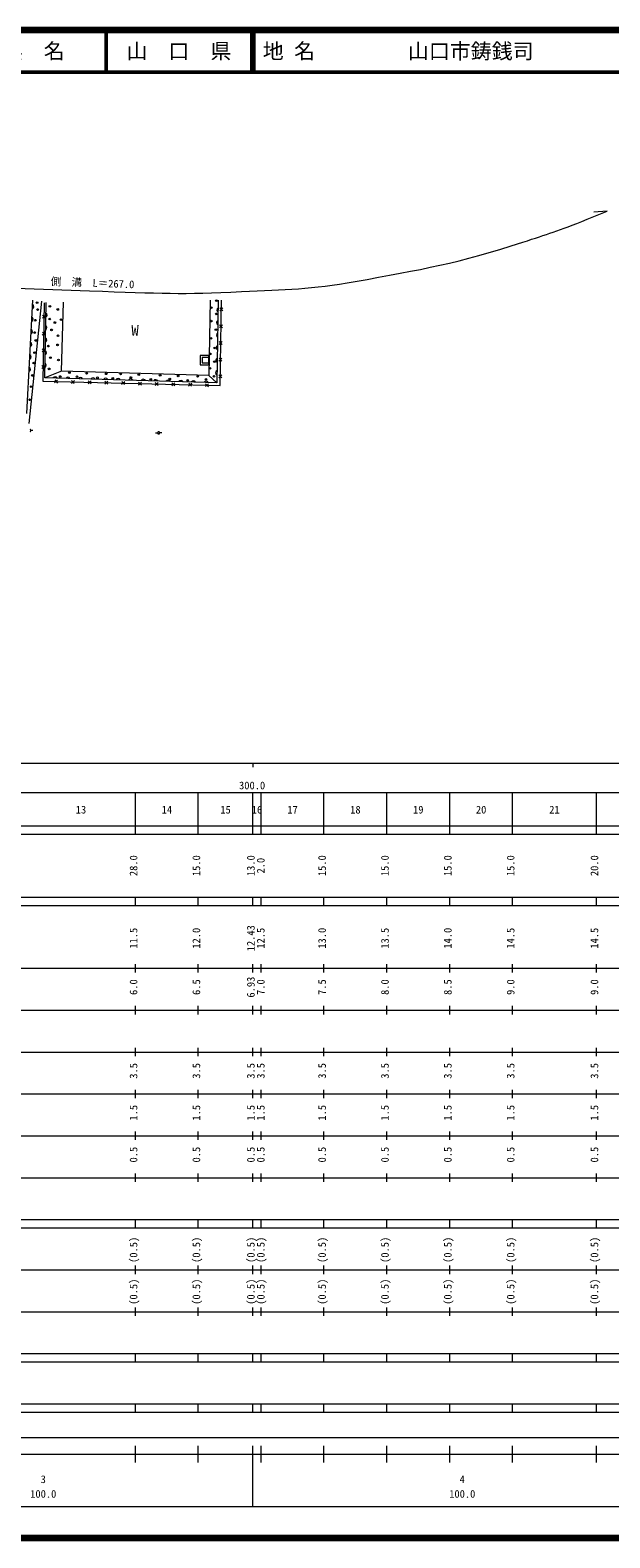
# Model space of a CAD drawing. Units: millimetres, scale not verified. Extents: x 40000 to 680000, y 20000 to 380000.
# Drawn here: x 314875 to 453216, y 20000 to 380000 of the extents above; entities that cross this region are included whole.
import ezdxf
from ezdxf.enums import TextEntityAlignment as Align

# ---------------------------------------------------------------- set-up
doc = ezdxf.new("R2010")
doc.units = ezdxf.units.MM
doc.header["$LTSCALE"] = 1000
for name, color, linetype, lineweight in [('M-BGD', 7, 'Continuous', 13), ('M-STR-HTXT', 7, 'Continuous', 13), ('M-TTL', 2, 'Continuous', 140), ('M-TTL-BAND', 7, 'Continuous', 13), ('M-TTL-LINE', 7, 'Continuous', 50)]:
    doc.layers.add(name, color=color, linetype=linetype, lineweight=lineweight)
doc.layers.add('M-TTL-TXT', color=7, linetype='Continuous')
doc.styles.add('ＭＳ ゴシック', font='')
doc.styles.get('ＭＳ ゴシック').set_extended_font_data('MS Gothic')

msp = doc.modelspace()

# ---------------------------------------------------------------- linework, layer by layer
at = {"layer": 'M-BGD'}
for p, q in [((314063, 288468), (315538, 315535)), ((317576, 315318), (314526, 286058)), ((360134, 312969), (360852, 313665)), ((360145, 313676), (360841, 312958)), ((318557, 311897), (317838, 311202)), ((318545, 311190), (317850, 311909)), ((360068, 308970), (360787, 309665)), ((360080, 309677), (360775, 308958)), ((318489, 307898), (317770, 307203)), ((318477, 307191), (317782, 307910)), ((318421, 303898), (317702, 303203)), ((318409, 303191), (317714, 303910)), ((360002, 304970), (360721, 305666)), ((360014, 305677), (360709, 304959)), ((318353, 299899), (317634, 299204)), ((318341, 299192), (317646, 299911)), ((359936, 300971), (360655, 301666)), ((359948, 301678), (360643, 300959)), ((322368, 298588), (318356, 297003)), ((321433, 296453), (320709, 295764)), ((320726, 296471), (321416, 295746)), ((325432, 296355), (324707, 295665)), ((324725, 296372), (325414, 295648)), ((329431, 296256), (328706, 295567)), ((328724, 296274), (329413, 295549)), ((333429, 296158), (332705, 295468)), ((332722, 296175), (333412, 295451)), ((337428, 296059), (336704, 295370)), ((336721, 296077), (337411, 295353)), ((341427, 295961), (340703, 295271)), ((340720, 295978), (341410, 295254)), ((345426, 295862), (344701, 295173)), ((344719, 295880), (345408, 295156)), ((349425, 295764), (348700, 295075)), ((348718, 295781), (349407, 295057)), ((353423, 295666), (352699, 294976)), ((352716, 295683), (353406, 294959)), ((357422, 295567), (356698, 294878)), ((356715, 295584), (357405, 294860)), ((357503, 297531), (359392, 295822)), ((359871, 296972), (360589, 297667)), ((359882, 297679), (360578, 296960)), ((315548, 284387), (315065, 284386)), ((344809, 283854), (345292, 283846)), ((346274, 283812), (345791, 283818))]:
    msp.add_line(p, q, dxfattribs=at)
for points in [[(318255, 314915), (317937, 296186), (360194, 295145), (360529, 315491)], [(359772, 315516), (359392, 295822), (318356, 297003), (318670, 314963)], [(357821, 315516), (357503, 297531), (322368, 298588), (322823, 315022)], [(314871, 284164), (314875, 284165), (314880, 284166), (314884, 284168), (314888, 284169), (314892, 284170), (314896, 284171), (314901, 284173), (314905, 284174), (314909, 284176), (314913, 284178), (314917, 284179), (314921, 284181), (314925, 284183), (314929, 284185), (314933, 284187), (314936, 284189), (314940, 284191), (314944, 284193), (314948, 284196), (314951, 284198), (314955, 284200), (314959, 284203), (314962, 284205), (314966, 284208), (314969, 284211), (314973, 284213), (314976, 284216), (314979, 284219), (314983, 284222), (314986, 284225), (314989, 284228), (314992, 284231), (314995, 284234), (314998, 284237), (315001, 284240), (315004, 284244), (315007, 284247), (315010, 284250), (315013, 284254), (315015, 284257), (315018, 284261), (315020, 284264), (315023, 284268), (315025, 284272), (315028, 284275), (315030, 284279), (315032, 284283), (315034, 284287), (315036, 284290), (315038, 284294), (315040, 284298), (315042, 284302), (315044, 284306), (315046, 284310), (315048, 284314), (315049, 284318), (315051, 284322), (315052, 284327), (315054, 284331), (315055, 284335), (315056, 284339), (315057, 284343), (315058, 284347), (315059, 284352), (315060, 284356), (315061, 284360), (315062, 284365), (315063, 284369), (315063, 284373), (315064, 284378), (315064, 284382), (315065, 284386), (315065, 284391), (315066, 284395), (315066, 284399), (315066, 284404), (315066, 284408), (315066, 284412), (315066, 284417), (315066, 284421), (315065, 284426), (315065, 284430), (315064, 284434), (315064, 284439), (315063, 284443), (315063, 284447), (315062, 284452), (315061, 284456), (315060, 284460), (315059, 284465), (315058, 284469), (315057, 284473), (315056, 284477), (315055, 284481), (315054, 284486), (315052, 284490), (315051, 284494), (315049, 284498), (315048, 284502), (315046, 284506), (315044, 284510), (315042, 284514), (315040, 284518), (315038, 284522), (315036, 284526), (315034, 284530), (315032, 284533), (315030, 284537), (315028, 284541), (315025, 284545), (315023, 284548), (315020, 284552), (315018, 284555), (315015, 284559), (315013, 284562), (315010, 284566), (315007, 284569), (315004, 284573), (315001, 284576), (314998, 284579), (314995, 284582), (314992, 284585), (314989, 284588), (314986, 284591), (314983, 284594), (314979, 284597), (314976, 284600), (314973, 284603), (314969, 284606), (314966, 284608), (314962, 284611), (314959, 284613), (314955, 284616), (314951, 284618), (314948, 284620), (314944, 284623), (314940, 284625), (314936, 284627), (314933, 284629), (314929, 284631), (314925, 284633), (314921, 284635), (314917, 284637), (314913, 284639), (314909, 284640), (314905, 284642), (314901, 284643), (314896, 284645), (314892, 284646), (314888, 284647), (314884, 284649), (314880, 284650), (314875, 284651), (314871, 284652)]]:
    msp.add_lwpolyline(points, dxfattribs=at)
for points in [[(355450, 302306), (355450, 300080), (357552, 300080), (357552, 302306)], [(355942, 301844), (355942, 300543), (357552, 300543), (357552, 301844)], [(345792, 283835), (345792, 283840), (345791, 283844), (345791, 283848), (345791, 283853), (345791, 283857), (345790, 283861), (345790, 283866), (345789, 283870), (345788, 283874), (345788, 283879), (345787, 283883), (345786, 283887), (345785, 283892), (345784, 283896), (345783, 283900), (345782, 283904), (345781, 283908), (345779, 283913), (345778, 283917), (345776, 283921), (345775, 283925), (345773, 283929), (345772, 283933), (345770, 283937), (345768, 283941), (345766, 283945), (345764, 283949), (345762, 283953), (345760, 283957), (345758, 283960), (345756, 283964), (345753, 283968), (345751, 283972), (345749, 283975), (345746, 283979), (345744, 283982), (345741, 283986), (345738, 283989), (345736, 283993), (345733, 283996), (345730, 284000), (345727, 284003), (345724, 284006), (345721, 284009), (345718, 284012), (345715, 284015), (345712, 284018), (345708, 284021), (345705, 284024), (345702, 284027), (345698, 284030), (345695, 284033), (345692, 284035), (345688, 284038), (345684, 284040), (345681, 284043), (345677, 284045), (345673, 284048), (345670, 284050), (345666, 284052), (345662, 284054), (345658, 284056), (345654, 284058), (345650, 284060), (345647, 284062), (345643, 284064), (345639, 284066), (345634, 284067), (345630, 284069), (345626, 284070), (345622, 284072), (345618, 284073), (345614, 284074), (345610, 284076), (345605, 284077), (345601, 284078), (345597, 284079), (345593, 284080), (345588, 284081), (345584, 284082), (345580, 284082), (345575, 284083), (345571, 284083), (345567, 284084), (345562, 284084), (345558, 284085), (345554, 284085), (345549, 284085), (345545, 284085), (345540, 284085), (345536, 284085), (345532, 284085), (345527, 284085), (345523, 284084), (345519, 284084), (345514, 284084), (345510, 284083), (345506, 284083), (345501, 284082), (345497, 284081), (345493, 284080), (345488, 284079), (345484, 284078), (345480, 284077), (345476, 284076), (345471, 284075), (345467, 284074), (345463, 284073), (345459, 284071), (345455, 284070), (345451, 284068), (345447, 284066), (345443, 284065), (345439, 284063), (345435, 284061), (345431, 284059), (345427, 284057), (345423, 284055), (345419, 284053), (345415, 284051), (345412, 284049), (345408, 284046), (345404, 284044), (345401, 284042), (345397, 284039), (345393, 284037), (345390, 284034), (345386, 284031), (345383, 284028), (345380, 284026), (345376, 284023), (345373, 284020), (345370, 284017), (345367, 284014), (345364, 284011), (345361, 284008), (345358, 284004), (345355, 284001), (345352, 283998), (345349, 283995), (345346, 283991), (345344, 283988), (345341, 283984), (345338, 283981), (345336, 283977), (345333, 283973), (345331, 283970), (345329, 283966), (345326, 283962), (345324, 283959), (345322, 283955), (345320, 283951), (345318, 283947), (345316, 283943), (345314, 283939), (345312, 283935), (345311, 283931), (345309, 283927), (345308, 283923), (345306, 283919), (345305, 283915), (345303, 283911), (345302, 283906), (345301, 283902), (345300, 283898), (345299, 283894), (345298, 283889), (345297, 283885), (345296, 283881), (345295, 283877), (345294, 283872), (345294, 283868), (345293, 283864), (345293, 283859), (345292, 283855), (345292, 283850), (345292, 283846), (345292, 283842), (345292, 283837), (345292, 283833), (345292, 283829), (345292, 283824), (345292, 283820), (345292, 283815), (345293, 283811), (345293, 283807), (345294, 283802), (345294, 283798), (345295, 283794), (345296, 283789), (345297, 283785), (345298, 283781), (345299, 283777), (345300, 283772), (345301, 283768), (345302, 283764), (345303, 283760), (345305, 283756), (345306, 283751), (345308, 283747), (345309, 283743), (345311, 283739), (345312, 283735), (345314, 283731), (345316, 283727), (345318, 283723), (345320, 283719), (345322, 283716), (345324, 283712), (345326, 283708), (345329, 283704), (345331, 283701), (345333, 283697), (345336, 283693), (345338, 283690), (345341, 283686), (345344, 283683), (345346, 283679), (345349, 283676), (345352, 283672), (345355, 283669), (345358, 283666), (345361, 283663), (345364, 283660), (345367, 283656), (345370, 283653), (345373, 283650), (345376, 283648), (345380, 283645), (345383, 283642), (345386, 283639), (345390, 283636), (345393, 283634), (345397, 283631), (345401, 283629), (345404, 283626), (345408, 283624), (345412, 283622), (345415, 283619), (345419, 283617), (345423, 283615), (345427, 283613), (345431, 283611), (345435, 283609), (345439, 283607), (345443, 283606), (345447, 283604), (345451, 283602), (345455, 283601), (345459, 283599), (345463, 283598), (345467, 283596), (345471, 283595), (345476, 283594), (345480, 283593), (345484, 283592), (345488, 283591), (345493, 283590), (345497, 283589), (345501, 283588), (345506, 283588), (345510, 283587), (345514, 283587), (345519, 283586), (345523, 283586), (345527, 283586), (345532, 283585), (345536, 283585), (345540, 283585), (345545, 283585), (345549, 283585), (345554, 283585), (345558, 283586), (345562, 283586), (345567, 283586), (345571, 283587), (345575, 283587), (345580, 283588), (345584, 283589), (345588, 283590), (345593, 283590), (345597, 283591), (345601, 283592), (345605, 283593), (345610, 283595), (345614, 283596), (345618, 283597), (345622, 283599), (345626, 283600), (345630, 283601), (345634, 283603), (345639, 283605), (345643, 283606), (345647, 283608), (345650, 283610), (345654, 283612), (345658, 283614), (345662, 283616), (345666, 283618), (345670, 283620), (345673, 283623), (345677, 283625), (345681, 283628), (345684, 283630), (345688, 283633), (345692, 283635), (345695, 283638), (345698, 283640), (345702, 283643), (345705, 283646), (345708, 283649), (345712, 283652), (345715, 283655), (345718, 283658), (345721, 283661), (345724, 283664), (345727, 283667), (345730, 283671), (345733, 283674), (345736, 283677), (345738, 283681), (345741, 283684), (345744, 283688), (345746, 283691), (345749, 283695), (345751, 283699), (345753, 283702), (345756, 283706), (345758, 283710), (345760, 283714), (345762, 283717), (345764, 283721), (345766, 283725), (345768, 283729), (345770, 283733), (345772, 283737), (345773, 283741), (345775, 283745), (345776, 283749), (345778, 283754), (345779, 283758), (345781, 283762), (345782, 283766), (345783, 283770), (345784, 283775), (345785, 283779), (345786, 283783), (345787, 283787), (345788, 283792), (345788, 283796), (345789, 283800), (345790, 283805), (345790, 283809), (345791, 283813), (345791, 283818), (345791, 283822), (345791, 283826), (345792, 283831)]]:
    msp.add_lwpolyline(points, close=True, dxfattribs=at)
for centre in [(316541, 314927), (316652, 313293), (319582, 314044), (321470, 313312), (358094, 313742), (359327, 315404), (316102, 310734), (319543, 311019), (320776, 310190), (322221, 310884), (358086, 310522), (359293, 312252), (315958, 307787), (316214, 305917), (319986, 308437), (321528, 307030), (358000, 306411), (359199, 308475), (315916, 302999), (319215, 304564), (321412, 304853), (357863, 302712), (358908, 304116), (315719, 300519), (319389, 299130), (319716, 301789), (321624, 301230), (357786, 299252), (358865, 300845), (315424, 297552), (322048, 297299), (324240, 298215), (326039, 297231), (328351, 298087), (330929, 296982), (333027, 297959), (334586, 296879), (336461, 297933), (338919, 297059), (340803, 297744), (343655, 296631), (345899, 297616), (348194, 296717), (350207, 297453), (352468, 296349), (354840, 297359), (356827, 296623), (358754, 297342), (314748, 291742), (315130, 294887)]:
    msp.add_circle(centre, 200, dxfattribs=at)
for centre, start, end in [((315188, 313998), 294.95309, 58.80812), ((359993, 313162), 116.96896, 240.82399), ((315024, 311003), 294.95309, 58.80812), ((318352, 311987), 297.06983, 60.92485), ((359935, 310163), 116.96896, 240.82399), ((314861, 308007), 294.95309, 58.80812), ((318247, 305988), 297.06983, 60.92485), ((318299, 308987), 297.06983, 60.92485), ((359877, 307163), 116.96896, 240.82399), ((314535, 302016), 294.95309, 58.80812), ((314698, 305012), 294.95309, 58.80812), ((318194, 302988), 297.06983, 60.92485), ((359820, 304164), 116.96896, 240.82399), ((314371, 299021), 294.95309, 58.80812), ((318142, 299989), 297.06983, 60.92485), ((359762, 301164), 116.96896, 240.82399), ((320874, 296664), 26.42338, 150.27841), ((323873, 296577), 26.42338, 150.27841), ((326871, 296491), 26.42338, 150.27841), ((329870, 296405), 26.42338, 150.27841), ((332869, 296318), 26.42338, 150.27841), ((335868, 296232), 26.42338, 150.27841), ((338866, 296146), 26.42338, 150.27841), ((341865, 296059), 26.42338, 150.27841), ((344864, 295973), 26.42338, 150.27841), ((347863, 295887), 26.42338, 150.27841), ((350861, 295800), 26.42338, 150.27841), ((353860, 295714), 26.42338, 150.27841), ((356859, 295628), 26.42338, 150.27841), ((359704, 298165), 116.96896, 240.82399)]:
    msp.add_arc(centre, 567, start, end, dxfattribs=at)
at = {"layer": 'M-STR-HTXT'}
for p, q in [((447798, 334835), (452574, 336786)), ((452574, 336786), (449418, 336577)), ((205878, 322421), (329051, 317757))]:
    msp.add_line(p, q, dxfattribs=at)
msp.add_open_spline([(329051, 317757), (346201, 317162), (351149, 316844), (365282, 317578), (375902, 318129), (381941, 318058), (392402, 319967), (408210, 322851), (417184, 324359), (432453, 329366), (438499, 331348), (440668, 332003), (447798, 334835)], degree=3, knots=[0, 0, 0, 0, 1, 1, 1, 2, 2, 2, 3, 3, 3, 4, 4, 4, 4], dxfattribs=at)
at = {"layer": 'M-TTL'}
for p, q in [((680000, 380000), (40000, 380000)), ((40000, 20000), (680000, 20000))]:
    msp.add_line(p, q, dxfattribs=at)
at = {"layer": 'M-TTL-BAND'}
for p, q in [((40000, 205000), (579000, 205000)), ((368000, 205000), (368000, 204000)), ((68000, 198000), (579000, 198000)), ((340000, 188000), (340000, 198000)), ((355000, 188000), (355000, 198000)), ((368000, 188000), (368000, 198000)), ((370000, 188000), (370000, 198000)), ((385000, 188000), (385000, 198000)), ((400000, 188000), (400000, 198000)), ((415000, 188000), (415000, 198000)), ((430000, 188000), (430000, 198000)), ((450000, 188000), (450000, 198000)), ((40000, 190000), (579000, 190000)), ((40000, 188000), (579000, 188000)), ((40000, 173000), (579000, 173000)), ((340000, 171000), (340000, 173000)), ((355000, 171000), (355000, 173000)), ((368000, 171000), (368000, 173000)), ((370000, 171000), (370000, 173000)), ((385000, 171000), (385000, 173000)), ((400000, 171000), (400000, 173000)), ((415000, 171000), (415000, 173000)), ((430000, 171000), (430000, 173000)), ((450000, 171000), (450000, 173000)), ((40000, 171000), (579000, 171000)), ((40000, 156000), (579000, 156000)), ((340000, 155000), (340000, 157000)), ((355000, 155000), (355000, 157000)), ((368000, 155000), (368000, 157000)), ((370000, 155000), (370000, 157000)), ((385000, 155000), (385000, 157000)), ((400000, 155000), (400000, 157000)), ((415000, 155000), (415000, 157000)), ((430000, 155000), (430000, 157000)), ((450000, 155000), (450000, 157000)), ((46000, 146000), (579000, 146000)), ((340000, 145000), (340000, 147000)), ((355000, 145000), (355000, 147000)), ((368000, 145000), (368000, 147000)), ((370000, 145000), (370000, 147000)), ((385000, 145000), (385000, 147000)), ((400000, 145000), (400000, 147000)), ((415000, 145000), (415000, 147000)), ((430000, 145000), (430000, 147000)), ((450000, 145000), (450000, 147000)), ((340000, 135000), (340000, 137000)), ((355000, 135000), (355000, 137000)), ((368000, 135000), (368000, 137000)), ((370000, 135000), (370000, 137000)), ((385000, 135000), (385000, 137000)), ((400000, 135000), (400000, 137000)), ((415000, 135000), (415000, 137000)), ((430000, 135000), (430000, 137000)), ((450000, 135000), (450000, 137000)), ((52000, 136000), (579000, 136000)), ((46000, 126000), (579000, 126000)), ((340000, 125000), (340000, 127000)), ((355000, 125000), (355000, 127000)), ((368000, 125000), (368000, 127000)), ((370000, 125000), (370000, 127000)), ((385000, 125000), (385000, 127000)), ((400000, 125000), (400000, 127000)), ((415000, 125000), (415000, 127000)), ((430000, 125000), (430000, 127000)), ((450000, 125000), (450000, 127000)), ((52000, 116000), (579000, 116000)), ((340000, 115000), (340000, 117000)), ((355000, 115000), (355000, 117000)), ((368000, 115000), (368000, 117000)), ((370000, 115000), (370000, 117000)), ((385000, 115000), (385000, 117000)), ((400000, 115000), (400000, 117000)), ((415000, 115000), (415000, 117000)), ((430000, 115000), (430000, 117000)), ((450000, 115000), (450000, 117000)), ((46000, 106000), (579000, 106000)), ((340000, 105000), (340000, 107000)), ((355000, 105000), (355000, 107000)), ((368000, 105000), (368000, 107000)), ((370000, 105000), (370000, 107000)), ((385000, 105000), (385000, 107000)), ((400000, 105000), (400000, 107000)), ((415000, 105000), (415000, 107000)), ((430000, 105000), (430000, 107000)), ((450000, 105000), (450000, 107000)), ((40000, 96000), (579000, 96000)), ((40000, 94000), (579000, 94000)), ((340000, 94000), (340000, 96000)), ((355000, 94000), (355000, 96000)), ((368000, 94000), (368000, 96000)), ((370000, 94000), (370000, 96000)), ((385000, 94000), (385000, 96000)), ((400000, 94000), (400000, 96000)), ((415000, 94000), (415000, 96000)), ((430000, 94000), (430000, 96000)), ((450000, 94000), (450000, 96000)), ((49000, 84000), (579000, 84000)), ((340000, 83000), (340000, 85000)), ((355000, 83000), (355000, 85000)), ((368000, 83000), (368000, 85000)), ((370000, 83000), (370000, 85000)), ((385000, 83000), (385000, 85000)), ((400000, 83000), (400000, 85000)), ((415000, 83000), (415000, 85000)), ((430000, 83000), (430000, 85000)), ((450000, 83000), (450000, 85000)), ((40000, 74000), (579000, 74000)), ((340000, 73000), (340000, 75000)), ((355000, 73000), (355000, 75000)), ((368000, 73000), (368000, 75000)), ((370000, 73000), (370000, 75000)), ((385000, 73000), (385000, 75000)), ((400000, 73000), (400000, 75000)), ((415000, 73000), (415000, 75000)), ((430000, 73000), (430000, 75000)), ((450000, 73000), (450000, 75000)), ((40000, 64000), (579000, 64000)), ((40000, 62000), (579000, 62000)), ((340000, 62000), (340000, 64000)), ((355000, 62000), (355000, 64000)), ((368000, 62000), (368000, 64000)), ((370000, 62000), (370000, 64000)), ((385000, 62000), (385000, 64000)), ((400000, 62000), (400000, 64000)), ((415000, 62000), (415000, 64000)), ((430000, 62000), (430000, 64000)), ((450000, 62000), (450000, 64000)), ((40000, 52000), (579000, 52000)), ((340000, 50000), (340000, 52000)), ((355000, 50000), (355000, 52000)), ((368000, 50000), (368000, 52000)), ((370000, 50000), (370000, 52000)), ((385000, 50000), (385000, 52000)), ((400000, 50000), (400000, 52000)), ((415000, 50000), (415000, 52000)), ((430000, 50000), (430000, 52000)), ((450000, 50000), (450000, 52000)), ((40000, 50000), (579000, 50000)), ((71000, 44000), (465000, 44000)), ((40000, 40000), (579000, 40000)), ((340000, 38000), (340000, 42000)), ((355000, 38000), (355000, 42000)), ((368000, 27500), (368000, 42000)), ((370000, 38000), (370000, 42000)), ((385000, 38000), (385000, 42000)), ((400000, 38000), (400000, 42000)), ((415000, 38000), (415000, 42000)), ((430000, 38000), (430000, 42000)), ((450000, 38000), (450000, 42000)), ((68000, 27500), (579000, 27500))]:
    msp.add_line(p, q, dxfattribs=at)
at = {"layer": 'M-TTL-LINE'}
for p, q in [((333000, 380000), (333000, 370000)), ((367750, 380000), (367750, 370000)), ((368250, 380000), (368250, 370000)), ((40000, 370000), (680000, 370000))]:
    msp.add_line(p, q, dxfattribs=at)

# ---------------------------------------------------------------- texts
at = {"layer": 'M-BGD', "style": 'ＭＳ ゴシック'}
msp.add_text('W', height=2566, dxfattribs=at).set_placement((339906, 308304), align=Align.MIDDLE_CENTER)
at = {"layer": 'M-STR-HTXT', "style": 'ＭＳ ゴシック'}
msp.add_text('側\u3000溝\u3000L＝267.0', height=1833, rotation=357.831, dxfattribs=at).set_placement((329751, 319658), align=Align.MIDDLE_CENTER)
at = {"layer": 'M-TTL-BAND', "style": 'ＭＳ ゴシック'}
for s, p in [('300.0', (367844, 198195)), ('13', (327005, 192405)), ('14', (347500, 192405)), ('15', (361500, 192405)), ('16', (369000, 192405)), ('17', (377500, 192405)), ('18', (392500, 192405)), ('19', (407500, 192405)), ('20', (422500, 192405)), ('21', (440000, 192405)), ('3', (318000, 32523)), ('4', (418000, 32523)), ('100.0', (318000, 29033)), ('100.0', (418000, 29033))]:
    msp.add_text(s, height=1833, dxfattribs=at).set_placement(p, align=Align.BOTTOM_CENTER)
for s, p in [('28.0', (341000, 180500)), ('15.0', (356000, 180500)), ('13.0', (369000, 180500)), ('2.0', (371366, 180500)), ('15.0', (386000, 180500)), ('15.0', (401000, 180500)), ('15.0', (416000, 180500)), ('15.0', (431000, 180500)), ('20.0', (451000, 180500)), ('12.43', (369000, 163174)), ('11.5', (341000, 163174)), ('12.0', (356000, 163174)), ('12.5', (371366, 163174)), ('13.0', (386000, 163174)), ('13.5', (401000, 163174)), ('14.0', (416000, 163174)), ('14.5', (431000, 163174)), ('14.5', (451000, 163174)), ('6.0', (341000, 151500)), ('6.5', (356000, 151500)), ('6.93', (369000, 151500)), ('7.0', (371366, 151500)), ('7.5', (386000, 151500)), ('8.0', (401000, 151500)), ('8.5', (416000, 151500)), ('9.0', (431000, 151500)), ('9.0', (451000, 151500)), ('3.5', (341000, 131500)), ('3.5', (356000, 131500)), ('3.5', (369000, 131500)), ('3.5', (371366, 131500)), ('3.5', (386000, 131500)), ('3.5', (401000, 131500)), ('3.5', (416000, 131500)), ('3.5', (431000, 131500)), ('3.5', (451000, 131500)), ('1.5', (341000, 121500)), ('1.5', (356000, 121500)), ('1.5', (369000, 121500)), ('1.5', (371366, 121500)), ('1.5', (386000, 121500)), ('1.5', (401000, 121500)), ('1.5', (416000, 121500)), ('1.5', (431000, 121500)), ('1.5', (451000, 121500)), ('0.5', (341000, 111500)), ('0.5', (356000, 111500)), ('0.5', (369000, 111500)), ('0.5', (371366, 111500)), ('0.5', (386000, 111500)), ('0.5', (401000, 111500)), ('0.5', (416000, 111500)), ('0.5', (431000, 111500)), ('0.5', (451000, 111500)), ('(0.5)', (341000, 88764)), ('(0.5)', (356000, 88764)), ('(0.5)', (369000, 88764)), ('(0.5)', (371366, 88764)), ('(0.5)', (386000, 88764)), ('(0.5)', (401000, 88764)), ('(0.5)', (416000, 88764)), ('(0.5)', (431000, 88764)), ('(0.5)', (451000, 88764)), ('(0.5)', (341000, 78764)), ('(0.5)', (356000, 78764)), ('(0.5)', (369000, 78764)), ('(0.5)', (371366, 78764)), ('(0.5)', (386000, 78764)), ('(0.5)', (401000, 78764)), ('(0.5)', (416000, 78764)), ('(0.5)', (431000, 78764)), ('(0.5)', (451000, 78764))]:
    msp.add_text(s, height=1833, rotation=90, dxfattribs=at).set_placement(p, align=Align.BOTTOM_CENTER)
at = {"layer": 'M-TTL-TXT', "style": 'ＭＳ ゴシック'}
for s, p in [('県\u3000名', (315625, 375000)), ('山\u3000口\u3000県', (350375, 375000))]:
    msp.add_text(s, height=3666, dxfattribs=at).set_placement(p, align=Align.MIDDLE_CENTER)
for s, p in [('地 名', (370380, 375000)), ('山口市鋳銭司', (405024, 375000))]:
    msp.add_text(s, height=3666, dxfattribs=at).set_placement(p, align=Align.MIDDLE_LEFT)

doc.saveas('drawing.dxf')
